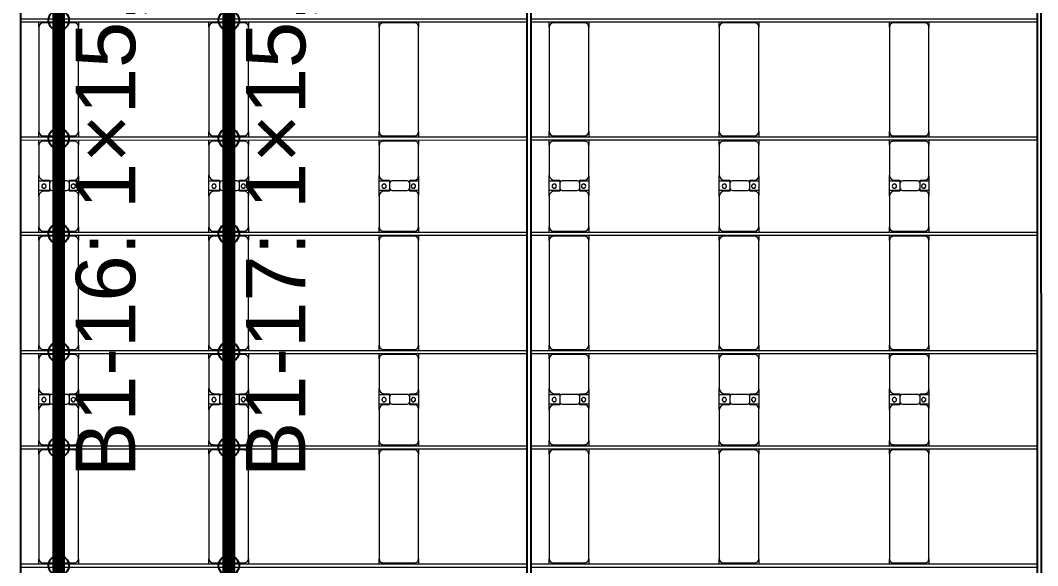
# Model space of a CAD drawing. Header units: millimetres. Extents: x -496478 to -186190, y -204059 to -87354.
# Drawn here: x -439193 to -427232, y -107344 to -100934 of the extents above; entities that cross this region are included whole.
import ezdxf

# ---------------------------------------------------------------- set-up
doc = ezdxf.new("R2010")
doc.units = ezdxf.units.MM
for name, color, linetype, lineweight in [('A-DETL-MBND', 5, 'Continuous', 9), ('A-GENM', 13, 'Continuous', 9), ('S-BEAM', 12, 'Continuous', 9)]:
    doc.layers.add(name, color=color, linetype=linetype, lineweight=lineweight)
doc.layers.add('GC-GHI CHU', color=2, linetype='Continuous')
doc.layers.add('GC-HOP 40x60 GIA CUONG', color=1, linetype='Continuous')
doc.styles.add('GC_VN', font='arial.ttf')

# ---------------------------------------------------------------- blocks, each defined once
blk = doc.blocks.new('Dai phao do pin - DẢI PHAO ĐỠ PIN-23841-BỐ TRÍ KHUNG KẾT CẤU BÈ PIN 01')
at = {"layer": 'A-DETL-MBND', "color": 8}
for p, q in [((59558, 242), (59620, 242)), ((60850, 242), (59620, 242)), ((60850, 242), (60908, 242)), ((60948, 242), (61010, 242)), ((61370, 242), (61010, 242)), ((61370, 242), (61552, 242)), ((61438, 242), (61620, 242)), ((61438, 118), (61438, 242)), ((61552, 242), (61552, 118)), ((61970, 242), (61620, 242)), ((61970, 242), (62028, 242)), ((62068, 242), (62130, 242)), ((63360, 242), (62130, 242)), ((63360, 242), (63418, 242)), ((63458, 242), (63520, 242)), ((63880, 242), (63520, 242)), ((63880, 242), (64062, 242)), ((63948, 242), (64130, 242)), ((63948, 118), (63948, 242)), ((64062, 242), (64062, 118)), ((64480, 242), (64130, 242)), ((64480, 242), (64538, 242)), ((64578, 242), (64640, 242)), ((65870, 242), (64640, 242)), ((65870, 242), (65928, 242)), ((59570, 192), (59570, -173)), ((60900, -173), (60900, 192)), ((60960, 192), (60960, -173)), ((61430, 118), (61430, 182)), ((61560, 182), (61560, 118)), ((62020, -173), (62020, 192)), ((62080, 192), (62080, -173)), ((63410, -173), (63410, 192)), ((63470, 192), (63470, -173)), ((63940, 118), (63940, 182)), ((64070, 182), (64070, 118)), ((64530, -173), (64530, 192)), ((64590, 192), (64590, -173)), ((65920, -173), (65920, 192)), ((61522, 118), (61430, 118)), ((61438, 88), (61438, -88)), ((61560, 118), (61468, 118)), ((61552, -88), (61552, 88)), ((64032, 118), (63940, 118)), ((63948, 88), (63948, -88)), ((64070, 118), (63978, 118)), ((64062, -88), (64062, 88)), ((61430, -173), (61430, -118)), ((61430, -118), (61522, -118)), ((61438, -223), (61438, -118)), ((61468, -118), (61560, -118)), ((61552, -118), (61552, -223)), ((61560, -118), (61560, -173)), ((63940, -173), (63940, -118)), ((63940, -118), (64032, -118)), ((63948, -223), (63948, -118)), ((63978, -118), (64070, -118)), ((64062, -118), (64062, -223)), ((64070, -118), (64070, -173)), ((59620, -223), (59558, -223)), ((59620, -223), (60850, -223)), ((60908, -223), (60850, -223)), ((61010, -223), (60948, -223)), ((61010, -223), (61380, -223)), ((61552, -223), (61380, -223)), ((61610, -223), (61438, -223)), ((61610, -223), (61970, -223)), ((62028, -223), (61970, -223)), ((62130, -223), (62068, -223)), ((62130, -223), (63360, -223)), ((63418, -223), (63360, -223)), ((63520, -223), (63458, -223)), ((63520, -223), (63890, -223)), ((64062, -223), (63890, -223)), ((64120, -223), (63948, -223)), ((64120, -223), (64480, -223)), ((64538, -223), (64480, -223)), ((64640, -223), (64578, -223)), ((64640, -223), (65870, -223)), ((65928, -223), (65870, -223))]:
    blk.add_line(p, q, dxfattribs=at)
for centre, radius, start, end in [((59620, 192), 50, 90, 180), ((59620, 192), 50, 105, 180), ((60850, 192), 50, 0, 90), ((60850, 192), 50, 15, 90), ((61010, 192), 50, 90, 180), ((61370, 182), 60, 0, 90), ((61620, 182), 60, 90, 180), ((61970, 192), 50, 0, 90), ((62130, 192), 50, 90, 180), ((62130, 192), 50, 105, 180), ((63360, 192), 50, 0, 90), ((63360, 192), 50, 15, 90), ((63520, 192), 50, 90, 180), ((63880, 182), 60, 0, 90), ((64130, 182), 60, 90, 180), ((64480, 192), 50, 0, 90), ((64640, 192), 50, 90, 180), ((64640, 192), 50, 105, 180), ((65870, 192), 50, 0, 90), ((65870, 192), 50, 15, 90), ((61010, 192), 50, 135, 180), ((61370, 182), 60, 0, 45), ((61489, 183), 25, 360, 180), ((61489, 183), 25, 180, 360), ((61491, 183), 25, 0, 180), ((61491, 183), 25, 180, 360), ((61491, 183), 25, 180, 195), ((61620, 182), 60, 135, 180), ((61970, 192), 50, 0, 45), ((63520, 192), 50, 135, 180), ((63880, 182), 60, 0, 45), ((63999, 183), 25, 0, 180), ((63999, 183), 25, 180, 360), ((64001, 183), 25, 0, 180), ((64001, 183), 25, 180, 0), ((64001, 183), 25, 180, 195), ((64130, 182), 60, 135, 180), ((64480, 192), 50, 0, 45), ((61468, 88), 30, 90, 180), ((61522, 88), 30, 0, 90), ((63978, 88), 30, 90, 180), ((64032, 88), 30, 0, 90), ((61468, -88), 30, 180, 270), ((61522, -88), 30, 270, 0), ((63978, -88), 30, 180, 270), ((64032, -88), 30, 270, 0), ((59620, -173), 50, 180, 270), ((59620, -173), 50, 180, 270), ((60850, -173), 50, 270, 0), ((60850, -173), 50, 285, 0), ((61010, -173), 50, 180, 270), ((61010, -173), 50, 180, 225), ((61380, -173), 50, 270, 360), ((61380, -173), 50, 315, 0), ((61489, -162), 25, 360, 180), ((61489, -162), 25, 180, 360), ((61491, -162), 25, 0, 180), ((61491, -162), 25, 120, 180), ((61491, -162), 25, 180, 0), ((61491, -162), 25, 75, 105), ((61489, -162), 25, 75, 90), ((61489, -162), 25, 30, 45), ((61489, -162), 25, 360, 15), ((61610, -173), 50, 180, 270), ((61610, -173), 50, 180, 225), ((61970, -173), 50, 270, 0), ((61970, -173), 50, 315, 0), ((62130, -173), 50, 180, 270), ((62130, -173), 50, 180, 270), ((63360, -173), 50, 270, 360), ((63360, -173), 50, 285, 360), ((63520, -173), 50, 180, 270), ((63520, -173), 50, 180, 225), ((63890, -173), 50, 270, 0), ((63890, -173), 50, 315, 0), ((63999, -162), 25, 0, 180), ((63999, -162), 25, 180, 0), ((64001, -162), 25, 0, 180), ((64001, -162), 25, 135, 180), ((64001, -162), 25, 180, 360), ((64001, -162), 25, 120, 125.8167), ((64001, -162), 25, 75, 105), ((63999, -162), 25, 75, 90), ((63999, -162), 25, 30, 45), ((63999, -162), 25, 0, 15), ((64120, -173), 50, 180, 270), ((64120, -173), 50, 180, 225), ((64480, -173), 50, 270, 0), ((64480, -173), 50, 315, 0), ((64640, -173), 50, 180, 270), ((64640, -173), 50, 180, 270), ((65870, -173), 50, 270, 0), ((65870, -173), 50, 285, 0)]:
    blk.add_arc(centre, radius, start, end, dxfattribs=at)
blk = doc.blocks.new('Dai phao do pin - DẢI PHAO ĐỠ PIN-V2-BỐ TRÍ KHUNG KẾT CẤU BÈ PIN 01')
at = {"layer": 'A-DETL-MBND', "color": 8}
for p, q in [((59558, 242), (59620, 242)), ((60850, 242), (59620, 242)), ((60850, 242), (60908, 242)), ((60948, 242), (61010, 242)), ((61370, 242), (61010, 242)), ((61370, 242), (61552, 242)), ((61438, 242), (61620, 242)), ((61438, 118), (61438, 242)), ((61552, 242), (61552, 118)), ((61970, 242), (61620, 242)), ((61970, 242), (62028, 242)), ((62068, 242), (62130, 242)), ((63360, 242), (62130, 242)), ((63360, 242), (63418, 242)), ((63458, 242), (63520, 242)), ((63880, 242), (63520, 242)), ((63880, 242), (64062, 242)), ((63948, 242), (64130, 242)), ((63948, 118), (63948, 242)), ((64062, 242), (64062, 118)), ((64480, 242), (64130, 242)), ((64480, 242), (64538, 242)), ((64578, 242), (64640, 242)), ((65870, 242), (64640, 242)), ((65870, 242), (65928, 242)), ((59570, 192), (59570, -173)), ((60900, -173), (60900, 192)), ((60960, 192), (60960, -173)), ((61430, 118), (61430, 182)), ((61560, 182), (61560, 118)), ((62020, -173), (62020, 192)), ((62080, 192), (62080, -173)), ((63410, -173), (63410, 192)), ((63470, 192), (63470, -173)), ((63940, 118), (63940, 182)), ((64070, 182), (64070, 118)), ((64530, -173), (64530, 192)), ((64590, 192), (64590, -173)), ((65920, -173), (65920, 192)), ((61522, 118), (61430, 118)), ((61438, 88), (61438, -88)), ((61560, 118), (61468, 118)), ((61552, -88), (61552, 88)), ((64032, 118), (63940, 118)), ((63948, 88), (63948, -88)), ((64070, 118), (63978, 118)), ((64062, -88), (64062, 88)), ((61430, -173), (61430, -118)), ((61430, -118), (61522, -118)), ((61438, -223), (61438, -118)), ((61468, -118), (61560, -118)), ((61552, -118), (61552, -223)), ((61560, -118), (61560, -173)), ((63940, -173), (63940, -118)), ((63940, -118), (64032, -118)), ((63948, -223), (63948, -118)), ((63978, -118), (64070, -118)), ((64062, -118), (64062, -223)), ((64070, -118), (64070, -173)), ((59620, -223), (59558, -223)), ((59620, -223), (60850, -223)), ((60908, -223), (60850, -223)), ((61010, -223), (60948, -223)), ((61010, -223), (61380, -223)), ((61552, -223), (61380, -223)), ((61610, -223), (61438, -223)), ((61610, -223), (61970, -223)), ((62028, -223), (61970, -223)), ((62130, -223), (62068, -223)), ((62130, -223), (63360, -223)), ((63418, -223), (63360, -223)), ((63520, -223), (63458, -223)), ((63520, -223), (63890, -223)), ((64062, -223), (63890, -223)), ((64120, -223), (63948, -223)), ((64120, -223), (64480, -223)), ((64538, -223), (64480, -223)), ((64640, -223), (64578, -223)), ((64640, -223), (65870, -223)), ((65928, -223), (65870, -223))]:
    blk.add_line(p, q, dxfattribs=at)
for centre, radius, start, end in [((59620, 192), 50, 90, 180), ((59620, 192), 50, 105, 180), ((60850, 192), 50, 0, 90), ((60850, 192), 50, 15, 90), ((61010, 192), 50, 90, 180), ((61370, 182), 60, 0, 90), ((61620, 182), 60, 90, 180), ((61970, 192), 50, 0, 90), ((62130, 192), 50, 90, 180), ((62130, 192), 50, 105, 180), ((63360, 192), 50, 0, 90), ((63360, 192), 50, 15, 90), ((63520, 192), 50, 90, 180), ((63880, 182), 60, 0, 90), ((64130, 182), 60, 90, 180), ((64480, 192), 50, 0, 90), ((64640, 192), 50, 90, 180), ((64640, 192), 50, 105, 180), ((65870, 192), 50, 0, 90), ((65870, 192), 50, 15, 90), ((61010, 192), 50, 135, 180), ((61370, 182), 60, 0, 45), ((61489, 183), 25, 360, 180), ((61489, 183), 25, 180, 360), ((61491, 183), 25, 0, 180), ((61491, 183), 25, 180, 360), ((61491, 183), 25, 180, 195), ((61620, 182), 60, 135, 180), ((61970, 192), 50, 0, 45), ((63520, 192), 50, 135, 180), ((63880, 182), 60, 0, 45), ((63999, 183), 25, 0, 180), ((63999, 183), 25, 180, 360), ((64001, 183), 25, 0, 180), ((64001, 183), 25, 180, 0), ((64001, 183), 25, 180, 195), ((64130, 182), 60, 135, 180), ((64480, 192), 50, 0, 45), ((61468, 88), 30, 90, 180), ((61522, 88), 30, 0, 90), ((63978, 88), 30, 90, 180), ((64032, 88), 30, 0, 90), ((61468, -88), 30, 180, 270), ((61522, -88), 30, 270, 0), ((63978, -88), 30, 180, 270), ((64032, -88), 30, 270, 0), ((59620, -173), 50, 180, 270), ((59620, -173), 50, 180, 270), ((60850, -173), 50, 270, 0), ((60850, -173), 50, 285, 0), ((61010, -173), 50, 180, 270), ((61010, -173), 50, 180, 225), ((61380, -173), 50, 270, 360), ((61380, -173), 50, 315, 0), ((61489, -162), 25, 360, 180), ((61489, -162), 25, 180, 360), ((61491, -162), 25, 0, 180), ((61491, -162), 25, 120, 180), ((61491, -162), 25, 180, 0), ((61491, -162), 25, 75, 105), ((61489, -162), 25, 75, 90), ((61489, -162), 25, 30, 45), ((61489, -162), 25, 360, 15), ((61610, -173), 50, 180, 270), ((61610, -173), 50, 180, 225), ((61970, -173), 50, 270, 0), ((61970, -173), 50, 315, 0), ((62130, -173), 50, 180, 270), ((62130, -173), 50, 180, 270), ((63360, -173), 50, 270, 360), ((63360, -173), 50, 285, 360), ((63520, -173), 50, 180, 270), ((63520, -173), 50, 180, 225), ((63890, -173), 50, 270, 0), ((63890, -173), 50, 315, 0), ((63999, -162), 25, 0, 180), ((63999, -162), 25, 180, 0), ((64001, -162), 25, 0, 180), ((64001, -162), 25, 135, 180), ((64001, -162), 25, 180, 360), ((64001, -162), 25, 120, 125.8934), ((64001, -162), 25, 75, 105), ((63999, -162), 25, 75, 90), ((63999, -162), 25, 30, 45), ((63999, -162), 25, 0, 15), ((64120, -173), 50, 180, 270), ((64120, -173), 50, 180, 225), ((64480, -173), 50, 270, 0), ((64480, -173), 50, 315, 0), ((64640, -173), 50, 180, 270), ((64640, -173), 50, 180, 270), ((65870, -173), 50, 270, 0), ((65870, -173), 50, 285, 0)]:
    blk.add_arc(centre, radius, start, end, dxfattribs=at)
blk = doc.blocks.new('Dai phao do pin - DẢI PHAO ĐỠ PIN-V3-BỐ TRÍ KHUNG KẾT CẤU BÈ PIN 01')
at = {"layer": 'A-DETL-MBND', "color": 8}
for p, q in [((59558, 242), (59620, 242)), ((60850, 242), (59620, 242)), ((60850, 242), (60908, 242)), ((60948, 242), (61010, 242)), ((61370, 242), (61010, 242)), ((61370, 242), (61552, 242)), ((61438, 242), (61620, 242)), ((61438, 118), (61438, 242)), ((61552, 242), (61552, 118)), ((61970, 242), (61620, 242)), ((61970, 242), (62028, 242)), ((62068, 242), (62130, 242)), ((63360, 242), (62130, 242)), ((63360, 242), (63418, 242)), ((63458, 242), (63520, 242)), ((63880, 242), (63520, 242)), ((63880, 242), (64062, 242)), ((63948, 242), (64130, 242)), ((63948, 118), (63948, 242)), ((64062, 242), (64062, 118)), ((64480, 242), (64130, 242)), ((64480, 242), (64538, 242)), ((64578, 242), (64640, 242)), ((65870, 242), (64640, 242)), ((65870, 242), (65928, 242)), ((59570, 192), (59570, -173)), ((60900, -173), (60900, 192)), ((60960, 192), (60960, -173)), ((61430, 118), (61430, 182)), ((61560, 182), (61560, 118)), ((62020, -173), (62020, 192)), ((62080, 192), (62080, -173)), ((63410, -173), (63410, 192)), ((63470, 192), (63470, -173)), ((63940, 118), (63940, 182)), ((64070, 182), (64070, 118)), ((64530, -173), (64530, 192)), ((64590, 192), (64590, -173)), ((65920, -173), (65920, 192)), ((61522, 118), (61430, 118)), ((61438, 88), (61438, -88)), ((61560, 118), (61468, 118)), ((61552, -88), (61552, 88)), ((64032, 118), (63940, 118)), ((63948, 88), (63948, -88)), ((64070, 118), (63978, 118)), ((64062, -88), (64062, 88)), ((61430, -173), (61430, -118)), ((61430, -118), (61522, -118)), ((61438, -223), (61438, -118)), ((61468, -118), (61560, -118)), ((61552, -118), (61552, -223)), ((61560, -118), (61560, -173)), ((63940, -173), (63940, -118)), ((63940, -118), (64032, -118)), ((63948, -223), (63948, -118)), ((63978, -118), (64070, -118)), ((64062, -118), (64062, -223)), ((64070, -118), (64070, -173)), ((59620, -223), (59558, -223)), ((59620, -223), (60850, -223)), ((60908, -223), (60850, -223)), ((61010, -223), (60948, -223)), ((61010, -223), (61380, -223)), ((61552, -223), (61380, -223)), ((61610, -223), (61438, -223)), ((61610, -223), (61970, -223)), ((62028, -223), (61970, -223)), ((62130, -223), (62068, -223)), ((62130, -223), (63360, -223)), ((63418, -223), (63360, -223)), ((63520, -223), (63458, -223)), ((63520, -223), (63890, -223)), ((64062, -223), (63890, -223)), ((64120, -223), (63948, -223)), ((64120, -223), (64480, -223)), ((64538, -223), (64480, -223)), ((64640, -223), (64578, -223)), ((64640, -223), (65870, -223)), ((65928, -223), (65870, -223))]:
    blk.add_line(p, q, dxfattribs=at)
for centre, radius, start, end in [((59620, 192), 50, 90, 180), ((59620, 192), 50, 105, 180), ((60850, 192), 50, 0, 90), ((60850, 192), 50, 15, 90), ((61010, 192), 50, 90, 180), ((61370, 182), 60, 0, 90), ((61620, 182), 60, 90, 180), ((61970, 192), 50, 0, 90), ((62130, 192), 50, 90, 180), ((62130, 192), 50, 105, 180), ((63360, 192), 50, 0, 90), ((63360, 192), 50, 15, 90), ((63520, 192), 50, 90, 180), ((63880, 182), 60, 0, 90), ((64130, 182), 60, 90, 180), ((64480, 192), 50, 0, 90), ((64640, 192), 50, 90, 180), ((64640, 192), 50, 105, 180), ((65870, 192), 50, 0, 90), ((65870, 192), 50, 15, 90), ((61010, 192), 50, 135, 180), ((61370, 182), 60, 0, 45), ((61489, 183), 25, 360, 180), ((61489, 183), 25, 180, 360), ((61491, 183), 25, 0, 180), ((61491, 183), 25, 180, 360), ((61491, 183), 25, 180, 195), ((61620, 182), 60, 135, 180), ((61970, 192), 50, 0, 45), ((63520, 192), 50, 135, 180), ((63880, 182), 60, 0, 45), ((63999, 183), 25, 0, 180), ((63999, 183), 25, 180, 360), ((64001, 183), 25, 0, 180), ((64001, 183), 25, 180, 0), ((64001, 183), 25, 180, 195), ((64130, 182), 60, 135, 180), ((64480, 192), 50, 0, 45), ((61468, 88), 30, 90, 180), ((61522, 88), 30, 0, 90), ((63978, 88), 30, 90, 180), ((64032, 88), 30, 0, 90), ((61468, -88), 30, 180, 270), ((61522, -88), 30, 270, 0), ((63978, -88), 30, 180, 270), ((64032, -88), 30, 270, 0), ((59620, -173), 50, 180, 270), ((59620, -173), 50, 180, 270), ((60850, -173), 50, 270, 0), ((60850, -173), 50, 285, 0), ((61010, -173), 50, 180, 270), ((61010, -173), 50, 180, 225), ((61380, -173), 50, 270, 360), ((61380, -173), 50, 315, 0), ((61489, -162), 25, 360, 180), ((61489, -162), 25, 180, 360), ((61491, -162), 25, 0, 180), ((61491, -162), 25, 120, 180), ((61491, -162), 25, 180, 0), ((61491, -162), 25, 75, 105), ((61489, -162), 25, 75, 90), ((61489, -162), 25, 30, 45), ((61489, -162), 25, 360, 15), ((61610, -173), 50, 180, 270), ((61610, -173), 50, 180, 225), ((61970, -173), 50, 270, 0), ((61970, -173), 50, 315, 0), ((62130, -173), 50, 180, 270), ((62130, -173), 50, 180, 270), ((63360, -173), 50, 270, 360), ((63360, -173), 50, 285, 360), ((63520, -173), 50, 180, 270), ((63520, -173), 50, 180, 225), ((63890, -173), 50, 270, 0), ((63890, -173), 50, 315, 0), ((63999, -162), 25, 0, 180), ((63999, -162), 25, 180, 0), ((64001, -162), 25, 0, 180), ((64001, -162), 25, 135, 180), ((64001, -162), 25, 180, 360), ((64001, -162), 25, 120, 125.9702), ((64001, -162), 25, 75, 105), ((63999, -162), 25, 75, 90), ((63999, -162), 25, 30, 45), ((63999, -162), 25, 0, 15), ((64120, -173), 50, 180, 270), ((64120, -173), 50, 180, 225), ((64480, -173), 50, 270, 0), ((64480, -173), 50, 315, 0), ((64640, -173), 50, 180, 270), ((64640, -173), 50, 180, 270), ((65870, -173), 50, 270, 0), ((65870, -173), 50, 285, 0)]:
    blk.add_arc(centre, radius, start, end, dxfattribs=at)
blk = doc.blocks.new('Dai phao do pin - DẢI PHAO ĐỠ PIN-V4-BỐ TRÍ KHUNG KẾT CẤU BÈ PIN 01')
at = {"layer": 'A-DETL-MBND', "color": 8}
for p, q in [((59558, 242), (59620, 242)), ((60850, 242), (59620, 242)), ((60850, 242), (60908, 242)), ((60948, 242), (61010, 242)), ((61370, 242), (61010, 242)), ((61370, 242), (61552, 242)), ((61438, 242), (61620, 242)), ((61438, 118), (61438, 242)), ((61552, 242), (61552, 118)), ((61970, 242), (61620, 242)), ((61970, 242), (62028, 242)), ((62068, 242), (62130, 242)), ((63360, 242), (62130, 242)), ((63360, 242), (63418, 242)), ((63458, 242), (63520, 242)), ((63880, 242), (63520, 242)), ((63880, 242), (64062, 242)), ((63948, 242), (64130, 242)), ((63948, 118), (63948, 242)), ((64062, 242), (64062, 118)), ((64480, 242), (64130, 242)), ((64480, 242), (64538, 242)), ((64578, 242), (64640, 242)), ((65870, 242), (64640, 242)), ((65870, 242), (65928, 242)), ((59570, 192), (59570, -173)), ((60900, -173), (60900, 192)), ((60960, 192), (60960, -173)), ((61430, 118), (61430, 182)), ((61560, 182), (61560, 118)), ((62020, -173), (62020, 192)), ((62080, 192), (62080, -173)), ((63410, -173), (63410, 192)), ((63470, 192), (63470, -173)), ((63940, 118), (63940, 182)), ((64070, 182), (64070, 118)), ((64530, -173), (64530, 192)), ((64590, 192), (64590, -173)), ((65920, -173), (65920, 192)), ((61522, 118), (61430, 118)), ((61438, 88), (61438, -88)), ((61560, 118), (61468, 118)), ((61552, -88), (61552, 88)), ((64032, 118), (63940, 118)), ((63948, 88), (63948, -88)), ((64070, 118), (63978, 118)), ((64062, -88), (64062, 88)), ((61430, -173), (61430, -118)), ((61430, -118), (61522, -118)), ((61438, -223), (61438, -118)), ((61468, -118), (61560, -118)), ((61552, -118), (61552, -223)), ((61560, -118), (61560, -173)), ((63940, -173), (63940, -118)), ((63940, -118), (64032, -118)), ((63948, -223), (63948, -118)), ((63978, -118), (64070, -118)), ((64062, -118), (64062, -223)), ((64070, -118), (64070, -173)), ((59620, -223), (59558, -223)), ((59620, -223), (60850, -223)), ((60908, -223), (60850, -223)), ((61010, -223), (60948, -223)), ((61010, -223), (61380, -223)), ((61552, -223), (61380, -223)), ((61610, -223), (61438, -223)), ((61610, -223), (61970, -223)), ((62028, -223), (61970, -223)), ((62130, -223), (62068, -223)), ((62130, -223), (63360, -223)), ((63418, -223), (63360, -223)), ((63520, -223), (63458, -223)), ((63520, -223), (63890, -223)), ((64062, -223), (63890, -223)), ((64120, -223), (63948, -223)), ((64120, -223), (64480, -223)), ((64538, -223), (64480, -223)), ((64640, -223), (64578, -223)), ((64640, -223), (65870, -223)), ((65928, -223), (65870, -223))]:
    blk.add_line(p, q, dxfattribs=at)
for centre, radius, start, end in [((59620, 192), 50, 90, 180), ((59620, 192), 50, 105, 180), ((60850, 192), 50, 0, 90), ((60850, 192), 50, 15, 90), ((61010, 192), 50, 90, 180), ((61370, 182), 60, 0, 90), ((61620, 182), 60, 90, 180), ((61970, 192), 50, 0, 90), ((62130, 192), 50, 90, 180), ((62130, 192), 50, 105, 180), ((63360, 192), 50, 0, 90), ((63360, 192), 50, 15, 90), ((63520, 192), 50, 90, 180), ((63880, 182), 60, 0, 90), ((64130, 182), 60, 90, 180), ((64480, 192), 50, 0, 90), ((64640, 192), 50, 90, 180), ((64640, 192), 50, 105, 180), ((65870, 192), 50, 0, 90), ((65870, 192), 50, 15, 90), ((61010, 192), 50, 135, 180), ((61370, 182), 60, 0, 45), ((61489, 183), 25, 360, 180), ((61489, 183), 25, 180, 360), ((61491, 183), 25, 0, 180), ((61491, 183), 25, 180, 360), ((61491, 183), 25, 180, 195), ((61620, 182), 60, 135, 180), ((61970, 192), 50, 0, 45), ((63520, 192), 50, 135, 180), ((63880, 182), 60, 0, 45), ((63999, 183), 25, 0, 180), ((63999, 183), 25, 180, 360), ((64001, 183), 25, 0, 180), ((64001, 183), 25, 180, 0), ((64001, 183), 25, 180, 195), ((64130, 182), 60, 135, 180), ((64480, 192), 50, 0, 45), ((61468, 88), 30, 90, 180), ((61522, 88), 30, 0, 90), ((63978, 88), 30, 90, 180), ((64032, 88), 30, 0, 90), ((61468, -88), 30, 180, 270), ((61522, -88), 30, 270, 0), ((63978, -88), 30, 180, 270), ((64032, -88), 30, 270, 0), ((59620, -173), 50, 180, 270), ((59620, -173), 50, 180, 270), ((60850, -173), 50, 270, 0), ((60850, -173), 50, 285, 0), ((61010, -173), 50, 180, 270), ((61010, -173), 50, 180, 225), ((61380, -173), 50, 270, 360), ((61380, -173), 50, 315, 0), ((61489, -162), 25, 360, 180), ((61489, -162), 25, 180, 360), ((61491, -162), 25, 0, 180), ((61491, -162), 25, 120, 180), ((61491, -162), 25, 180, 0), ((61491, -162), 25, 75, 105), ((61489, -162), 25, 75, 90), ((61489, -162), 25, 30, 45), ((61489, -162), 25, 360, 15), ((61610, -173), 50, 180, 270), ((61610, -173), 50, 180, 225), ((61970, -173), 50, 270, 0), ((61970, -173), 50, 315, 0), ((62130, -173), 50, 180, 270), ((62130, -173), 50, 180, 270), ((63360, -173), 50, 270, 360), ((63360, -173), 50, 285, 360), ((63520, -173), 50, 180, 270), ((63520, -173), 50, 180, 225), ((63890, -173), 50, 270, 0), ((63890, -173), 50, 315, 0), ((63999, -162), 25, 0, 180), ((63999, -162), 25, 180, 0), ((64001, -162), 25, 0, 180), ((64001, -162), 25, 135, 180), ((64001, -162), 25, 180, 360), ((64001, -162), 25, 120, 126.0469), ((64001, -162), 25, 75, 105), ((63999, -162), 25, 75, 90), ((63999, -162), 25, 30, 45), ((63999, -162), 25, 0, 15), ((64120, -173), 50, 180, 270), ((64120, -173), 50, 180, 225), ((64480, -173), 50, 270, 0), ((64480, -173), 50, 315, 0), ((64640, -173), 50, 180, 270), ((64640, -173), 50, 180, 270), ((65870, -173), 50, 270, 0), ((65870, -173), 50, 285, 0)]:
    blk.add_arc(centre, radius, start, end, dxfattribs=at)
blk = doc.blocks.new('Dai phao do pin - DẢI PHAO ĐỠ PIN-V5-BỐ TRÍ KHUNG KẾT CẤU BÈ PIN 01')
at = {"layer": 'A-DETL-MBND', "color": 8}
for p, q in [((59558, 242), (59620, 242)), ((60850, 242), (59620, 242)), ((60850, 242), (60908, 242)), ((60948, 242), (61010, 242)), ((61370, 242), (61010, 242)), ((61370, 242), (61552, 242)), ((61438, 242), (61620, 242)), ((61438, 118), (61438, 242)), ((61552, 242), (61552, 118)), ((61970, 242), (61620, 242)), ((61970, 242), (62028, 242)), ((62068, 242), (62130, 242)), ((63360, 242), (62130, 242)), ((63360, 242), (63418, 242)), ((63458, 242), (63520, 242)), ((63880, 242), (63520, 242)), ((63880, 242), (64062, 242)), ((63948, 242), (64130, 242)), ((63948, 118), (63948, 242)), ((64062, 242), (64062, 118)), ((64480, 242), (64130, 242)), ((64480, 242), (64538, 242)), ((64578, 242), (64640, 242)), ((65870, 242), (64640, 242)), ((65870, 242), (65928, 242)), ((59570, 192), (59570, -173)), ((60900, -173), (60900, 192)), ((60960, 192), (60960, -173)), ((61430, 118), (61430, 182)), ((61560, 182), (61560, 118)), ((62020, -173), (62020, 192)), ((62080, 192), (62080, -173)), ((63410, -173), (63410, 192)), ((63470, 192), (63470, -173)), ((63940, 118), (63940, 182)), ((64070, 182), (64070, 118)), ((64530, -173), (64530, 192)), ((64590, 192), (64590, -173)), ((65920, -173), (65920, 192)), ((61522, 118), (61430, 118)), ((61438, 88), (61438, -88)), ((61560, 118), (61468, 118)), ((61552, -88), (61552, 88)), ((64032, 118), (63940, 118)), ((63948, 88), (63948, -88)), ((64070, 118), (63978, 118)), ((64062, -88), (64062, 88)), ((61430, -173), (61430, -118)), ((61430, -118), (61522, -118)), ((61438, -223), (61438, -118)), ((61468, -118), (61560, -118)), ((61552, -118), (61552, -223)), ((61560, -118), (61560, -173)), ((63940, -173), (63940, -118)), ((63940, -118), (64032, -118)), ((63948, -223), (63948, -118)), ((63978, -118), (64070, -118)), ((64062, -118), (64062, -223)), ((64070, -118), (64070, -173)), ((59620, -223), (59558, -223)), ((59620, -223), (60850, -223)), ((60908, -223), (60850, -223)), ((61010, -223), (60948, -223)), ((61010, -223), (61380, -223)), ((61552, -223), (61380, -223)), ((61610, -223), (61438, -223)), ((61610, -223), (61970, -223)), ((62028, -223), (61970, -223)), ((62130, -223), (62068, -223)), ((62130, -223), (63360, -223)), ((63418, -223), (63360, -223)), ((63520, -223), (63458, -223)), ((63520, -223), (63890, -223)), ((64062, -223), (63890, -223)), ((64120, -223), (63948, -223)), ((64120, -223), (64480, -223)), ((64538, -223), (64480, -223)), ((64640, -223), (64578, -223)), ((64640, -223), (65870, -223)), ((65928, -223), (65870, -223))]:
    blk.add_line(p, q, dxfattribs=at)
for centre, radius, start, end in [((59620, 192), 50, 90, 180), ((59620, 192), 50, 105, 180), ((60850, 192), 50, 0, 90), ((60850, 192), 50, 15, 90), ((61010, 192), 50, 90, 180), ((61370, 182), 60, 0, 90), ((61620, 182), 60, 90, 180), ((61970, 192), 50, 0, 90), ((62130, 192), 50, 90, 180), ((62130, 192), 50, 105, 180), ((63360, 192), 50, 0, 90), ((63360, 192), 50, 15, 90), ((63520, 192), 50, 90, 180), ((63880, 182), 60, 0, 90), ((64130, 182), 60, 90, 180), ((64480, 192), 50, 0, 90), ((64640, 192), 50, 90, 180), ((64640, 192), 50, 105, 180), ((65870, 192), 50, 0, 90), ((65870, 192), 50, 15, 90), ((61010, 192), 50, 135, 180), ((61370, 182), 60, 0, 45), ((61489, 183), 25, 360, 180), ((61489, 183), 25, 180, 360), ((61491, 183), 25, 0, 180), ((61491, 183), 25, 180, 360), ((61491, 183), 25, 180, 195), ((61620, 182), 60, 135, 180), ((61970, 192), 50, 0, 45), ((63520, 192), 50, 135, 180), ((63880, 182), 60, 0, 45), ((63999, 183), 25, 0, 180), ((63999, 183), 25, 180, 360), ((64001, 183), 25, 0, 180), ((64001, 183), 25, 180, 0), ((64001, 183), 25, 180, 195), ((64130, 182), 60, 135, 180), ((64480, 192), 50, 0, 45), ((61468, 88), 30, 90, 180), ((61522, 88), 30, 0, 90), ((63978, 88), 30, 90, 180), ((64032, 88), 30, 0, 90), ((61468, -88), 30, 180, 270), ((61522, -88), 30, 270, 0), ((63978, -88), 30, 180, 270), ((64032, -88), 30, 270, 0), ((59620, -173), 50, 180, 270), ((59620, -173), 50, 180, 270), ((60850, -173), 50, 270, 0), ((60850, -173), 50, 285, 0), ((61010, -173), 50, 180, 270), ((61010, -173), 50, 180, 225), ((61380, -173), 50, 270, 360), ((61380, -173), 50, 315, 0), ((61489, -162), 25, 360, 180), ((61489, -162), 25, 180, 360), ((61491, -162), 25, 0, 180), ((61491, -162), 25, 120, 180), ((61491, -162), 25, 180, 0), ((61491, -162), 25, 75, 105), ((61489, -162), 25, 75, 90), ((61489, -162), 25, 30, 45), ((61489, -162), 25, 360, 15), ((61610, -173), 50, 180, 270), ((61610, -173), 50, 180, 225), ((61970, -173), 50, 270, 0), ((61970, -173), 50, 315, 0), ((62130, -173), 50, 180, 270), ((62130, -173), 50, 180, 270), ((63360, -173), 50, 270, 360), ((63360, -173), 50, 285, 360), ((63520, -173), 50, 180, 270), ((63520, -173), 50, 180, 225), ((63890, -173), 50, 270, 0), ((63890, -173), 50, 315, 0), ((63999, -162), 25, 0, 180), ((63999, -162), 25, 180, 0), ((64001, -162), 25, 0, 180), ((64001, -162), 25, 135, 180), ((64001, -162), 25, 180, 360), ((64001, -162), 25, 120, 126.1236), ((64001, -162), 25, 75, 105), ((63999, -162), 25, 75, 90), ((63999, -162), 25, 30, 45), ((63999, -162), 25, 0, 15), ((64120, -173), 50, 180, 270), ((64120, -173), 50, 180, 225), ((64480, -173), 50, 270, 0), ((64480, -173), 50, 315, 0), ((64640, -173), 50, 180, 270), ((64640, -173), 50, 180, 270), ((65870, -173), 50, 270, 0), ((65870, -173), 50, 285, 0)]:
    blk.add_arc(centre, radius, start, end, dxfattribs=at)
blk = doc.blocks.new('Dai phao do pin - DẢI PHAO ĐỠ PIN-V6-BỐ TRÍ KHUNG KẾT CẤU BÈ PIN 01')
at = {"layer": 'A-DETL-MBND', "color": 8}
for p, q in [((59558, 242), (59620, 242)), ((60850, 242), (59620, 242)), ((60850, 242), (60908, 242)), ((60948, 242), (61010, 242)), ((61370, 242), (61010, 242)), ((61370, 242), (61552, 242)), ((61438, 242), (61620, 242)), ((61438, 118), (61438, 242)), ((61552, 242), (61552, 118)), ((61970, 242), (61620, 242)), ((61970, 242), (62028, 242)), ((62068, 242), (62130, 242)), ((63360, 242), (62130, 242)), ((63360, 242), (63418, 242)), ((63458, 242), (63520, 242)), ((63880, 242), (63520, 242)), ((63880, 242), (64062, 242)), ((63948, 242), (64130, 242)), ((63948, 118), (63948, 242)), ((64062, 242), (64062, 118)), ((64480, 242), (64130, 242)), ((64480, 242), (64538, 242)), ((64578, 242), (64640, 242)), ((65870, 242), (64640, 242)), ((65870, 242), (65928, 242)), ((59570, 192), (59570, -173)), ((60900, -173), (60900, 192)), ((60960, 192), (60960, -173)), ((61430, 118), (61430, 182)), ((61560, 182), (61560, 118)), ((62020, -173), (62020, 192)), ((62080, 192), (62080, -173)), ((63410, -173), (63410, 192)), ((63470, 192), (63470, -173)), ((63940, 118), (63940, 182)), ((64070, 182), (64070, 118)), ((64530, -173), (64530, 192)), ((64590, 192), (64590, -173)), ((65920, -173), (65920, 192)), ((61522, 118), (61430, 118)), ((61438, 88), (61438, -88)), ((61560, 118), (61468, 118)), ((61552, -88), (61552, 88)), ((64032, 118), (63940, 118)), ((63948, 88), (63948, -88)), ((64070, 118), (63978, 118)), ((64062, -88), (64062, 88)), ((61430, -173), (61430, -118)), ((61430, -118), (61522, -118)), ((61438, -223), (61438, -118)), ((61468, -118), (61560, -118)), ((61552, -118), (61552, -223)), ((61560, -118), (61560, -173)), ((63940, -173), (63940, -118)), ((63940, -118), (64032, -118)), ((63948, -223), (63948, -118)), ((63978, -118), (64070, -118)), ((64062, -118), (64062, -223)), ((64070, -118), (64070, -173)), ((59620, -223), (59558, -223)), ((59620, -223), (60850, -223)), ((60908, -223), (60850, -223)), ((61010, -223), (60948, -223)), ((61010, -223), (61380, -223)), ((61552, -223), (61380, -223)), ((61610, -223), (61438, -223)), ((61610, -223), (61970, -223)), ((62028, -223), (61970, -223)), ((62130, -223), (62068, -223)), ((62130, -223), (63360, -223)), ((63418, -223), (63360, -223)), ((63520, -223), (63458, -223)), ((63520, -223), (63890, -223)), ((64062, -223), (63890, -223)), ((64120, -223), (63948, -223)), ((64120, -223), (64480, -223)), ((64538, -223), (64480, -223)), ((64640, -223), (64578, -223)), ((64640, -223), (65870, -223)), ((65928, -223), (65870, -223))]:
    blk.add_line(p, q, dxfattribs=at)
for centre, radius, start, end in [((59620, 192), 50, 90, 180), ((59620, 192), 50, 105, 180), ((60850, 192), 50, 0, 90), ((60850, 192), 50, 15, 90), ((61010, 192), 50, 90, 180), ((61370, 182), 60, 0, 90), ((61620, 182), 60, 90, 180), ((61970, 192), 50, 0, 90), ((62130, 192), 50, 90, 180), ((62130, 192), 50, 105, 180), ((63360, 192), 50, 0, 90), ((63360, 192), 50, 15, 90), ((63520, 192), 50, 90, 180), ((63880, 182), 60, 0, 90), ((64130, 182), 60, 90, 180), ((64480, 192), 50, 0, 90), ((64640, 192), 50, 90, 180), ((64640, 192), 50, 105, 180), ((65870, 192), 50, 0, 90), ((65870, 192), 50, 15, 90), ((61010, 192), 50, 135, 180), ((61370, 182), 60, 0, 45), ((61489, 183), 25, 360, 180), ((61489, 183), 25, 180, 360), ((61491, 183), 25, 0, 180), ((61491, 183), 25, 180, 360), ((61491, 183), 25, 180, 195), ((61620, 182), 60, 135, 180), ((61970, 192), 50, 0, 45), ((63520, 192), 50, 135, 180), ((63880, 182), 60, 0, 45), ((63999, 183), 25, 0, 180), ((63999, 183), 25, 180, 360), ((64001, 183), 25, 0, 180), ((64001, 183), 25, 180, 0), ((64001, 183), 25, 180, 195), ((64130, 182), 60, 135, 180), ((64480, 192), 50, 0, 45), ((61468, 88), 30, 90, 180), ((61522, 88), 30, 0, 90), ((63978, 88), 30, 90, 180), ((64032, 88), 30, 0, 90), ((61468, -88), 30, 180, 270), ((61522, -88), 30, 270, 0), ((63978, -88), 30, 180, 270), ((64032, -88), 30, 270, 0), ((59620, -173), 50, 180, 270), ((59620, -173), 50, 180, 270), ((60850, -173), 50, 270, 0), ((60850, -173), 50, 285, 0), ((61010, -173), 50, 180, 270), ((61010, -173), 50, 180, 225), ((61380, -173), 50, 270, 360), ((61380, -173), 50, 315, 0), ((61489, -162), 25, 360, 180), ((61489, -162), 25, 180, 360), ((61491, -162), 25, 0, 180), ((61491, -162), 25, 120, 180), ((61491, -162), 25, 180, 0), ((61491, -162), 25, 75, 105), ((61489, -162), 25, 75, 90), ((61489, -162), 25, 30, 45), ((61489, -162), 25, 360, 15), ((61610, -173), 50, 180, 270), ((61610, -173), 50, 180, 225), ((61970, -173), 50, 270, 0), ((61970, -173), 50, 315, 0), ((62130, -173), 50, 180, 270), ((62130, -173), 50, 180, 270), ((63360, -173), 50, 270, 360), ((63360, -173), 50, 285, 360), ((63520, -173), 50, 180, 270), ((63520, -173), 50, 180, 225), ((63890, -173), 50, 270, 0), ((63890, -173), 50, 315, 0), ((63999, -162), 25, 0, 180), ((63999, -162), 25, 180, 0), ((64001, -162), 25, 0, 180), ((64001, -162), 25, 135, 180), ((64001, -162), 25, 180, 360), ((64001, -162), 25, 120, 126.2003), ((64001, -162), 25, 75, 105), ((63999, -162), 25, 75, 90), ((63999, -162), 25, 30, 45), ((63999, -162), 25, 0, 15), ((64120, -173), 50, 180, 270), ((64120, -173), 50, 180, 225), ((64480, -173), 50, 270, 0), ((64480, -173), 50, 315, 0), ((64640, -173), 50, 180, 270), ((64640, -173), 50, 180, 270), ((65870, -173), 50, 270, 0), ((65870, -173), 50, 285, 0)]:
    blk.add_arc(centre, radius, start, end, dxfattribs=at)
blk = doc.blocks.new('Dầm C52 - Dầm C52-19519-BỐ TRÍ KHUNG KẾT CẤU BÈ PIN 01')
at = {"layer": 'S-BEAM', "color": 1}
for p, q in [((62500, 20), (68460, 20)), ((68500, 20), (74460, 20)), ((68460, -20), (62500, -20)), ((74460, -20), (68500, -20))]:
    blk.add_line(p, q, dxfattribs=at)
blk = doc.blocks.new('Dầm C52 - Hộp 40x60-25667-BỐ TRÍ KHUNG KẾT CẤU BÈ PIN 01')
at = {"layer": 'S-BEAM', "color": 3, "lineweight": 25}
blk.add_line((45236, -20), (-45236, -20), dxfattribs=at)
blk = doc.blocks.new('Dầm C52 - Hộp 40x60-24147-BỐ TRÍ KHUNG KẾT CẤU BÈ PIN 01')
at = {"layer": 'S-BEAM', "color": 3, "lineweight": 25}
for p, q in [((-37857, 20), (37857, 20)), ((37857, -20), (-37857, -20))]:
    blk.add_line(p, q, dxfattribs=at)
blk = doc.blocks.new('HOBANMONG_BEPIN 1_rvt-1-BỐ TRÍ KHUNG KẾT CẤU BÈ PIN 01')
at = {"layer": 'A-GENM', "lineweight": 9, "rotation": 90.00075860989342}
for name, p in [('Dai phao do pin - DẢI PHAO ĐỠ PIN-23841-BỐ TRÍ KHUNG KẾT CẤU BÈ PIN 01', (-438732, -166882)), ('Dai phao do pin - DẢI PHAO ĐỠ PIN-V2-BỐ TRÍ KHUNG KẾT CẤU BÈ PIN 01', (-436732, -166882)), ('Dai phao do pin - DẢI PHAO ĐỠ PIN-V3-BỐ TRÍ KHUNG KẾT CẤU BÈ PIN 01', (-434732, -166882)), ('Dai phao do pin - DẢI PHAO ĐỠ PIN-V4-BỐ TRÍ KHUNG KẾT CẤU BÈ PIN 01', (-432732, -166882)), ('Dai phao do pin - DẢI PHAO ĐỠ PIN-V5-BỐ TRÍ KHUNG KẾT CẤU BÈ PIN 01', (-430732, -166882)), ('Dai phao do pin - DẢI PHAO ĐỠ PIN-V6-BỐ TRÍ KHUNG KẾT CẤU BÈ PIN 01', (-428732, -166882))]:
    blk.add_blockref(name, p, dxfattribs=at)
at = {"layer": 'S-BEAM', "lineweight": 9}
for name, p, rotation in [('Dầm C52 - Hộp 40x60-25667-BỐ TRÍ KHUNG KẾT CẤU BÈ PIN 01', (-439212, -140520), 90.00075860989166), ('Dầm C52 - Hộp 40x60-24147-BỐ TRÍ KHUNG KẾT CẤU BÈ PIN 01', (-433212, -133141), 90.00075860989166), ('Dầm C52 - Hộp 40x60-24147-BỐ TRÍ KHUNG KẾT CẤU BÈ PIN 01', (-427212, -133141), 90.00075860989166), ('Dầm C52 - Dầm C52-19519-BỐ TRÍ KHUNG KẾT CẤU BÈ PIN 01', (-364733, -100933), 180.0007586094741), ('Dầm C52 - Dầm C52-19519-BỐ TRÍ KHUNG KẾT CẤU BÈ PIN 01', (-364733, -102323), 180.0007586094741), ('Dầm C52 - Dầm C52-19519-BỐ TRÍ KHUNG KẾT CẤU BÈ PIN 01', (-364733, -103443), 180.0007586094741), ('Dầm C52 - Dầm C52-19519-BỐ TRÍ KHUNG KẾT CẤU BÈ PIN 01', (-364733, -104833), 180.0007586094741), ('Dầm C52 - Dầm C52-19519-BỐ TRÍ KHUNG KẾT CẤU BÈ PIN 01', (-364733, -105953), 180.0007586094741), ('Dầm C52 - Dầm C52-19519-BỐ TRÍ KHUNG KẾT CẤU BÈ PIN 01', (-364733, -107343), 180.0007586094741)]:
    blk.add_blockref(name, p, dxfattribs=dict(at, rotation=rotation))

msp = doc.modelspace()

# ---------------------------------------------------------------- linework, layer by layer
at = {"layer": 'GC-HOP 40x60 GIA CUONG', "const_width": 150}
for points in [[(-438741, -110805), (-438741, -95805)], [(-436741, -110805), (-436741, -95805)]]:
    msp.add_lwpolyline(points, dxfattribs=at)
at = {"layer": 'GC-HOP 40x60 GIA CUONG'}
for centre in [(-438741, -100933), (-436741, -100933), (-438741, -102323), (-436741, -102323), (-438741, -103443), (-436741, -103443), (-438741, -104833), (-436741, -104833), (-438741, -105953), (-436741, -105953), (-438741, -107343), (-436741, -107343)]:
    msp.add_circle(centre, 120, dxfattribs=at)

# ---------------------------------------------------------------- block references
at = {"lineweight": 5}
msp.add_blockref('HOBANMONG_BEPIN 1_rvt-1-BỐ TRÍ KHUNG KẾT CẤU BÈ PIN 01', (0, 0), dxfattribs=at)

# ---------------------------------------------------------------- texts
at = {"layer": 'GC-GHI CHU', "style": 'GC_VN'}
for s, p in [('B1-16: 1×15,0 m', (-437841, -106305)), ('B1-17: 1×15,0 m', (-435841, -106305))]:
    msp.add_text(s, height=700, rotation=90, dxfattribs=at).set_placement(p)

doc.saveas('drawing.dxf')
